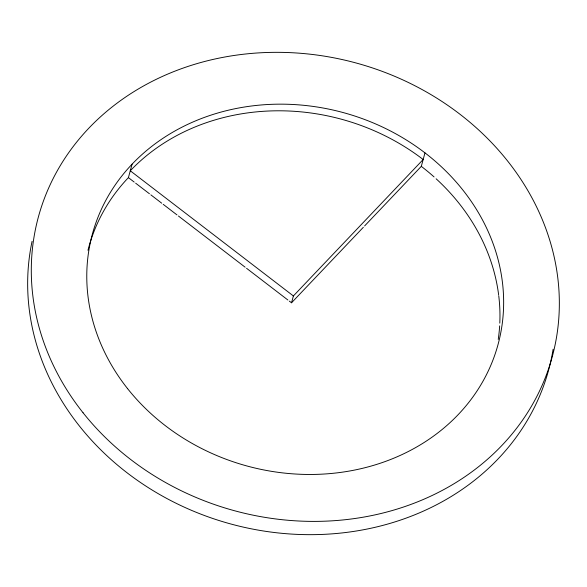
<?xml version="1.0" encoding="UTF-8"?>
<svg xmlns="http://www.w3.org/2000/svg" width="587" height="587" viewBox="0 0 587 587"><rect width="100%" height="100%" fill="white"/><g stroke="black" fill="none" stroke-linecap="round" stroke-linejoin="round"><path stroke-width="0.88" d="M87.977 250.267A210.212 183.144 15.3 0 1 128.406 177.626L132.09 164.147M289.347 301.124L291.519 302.789L293.39 295.951L423.168 159.51A210.212 183.144 15.3 0 0 130.277 170.78L293.39 295.951M364.6 225.958L421.297 166.356L424.981 152.877M291.519 302.789L363.338 227.286M128.406 177.626L134.203 182.073M135.656 183.188L149.428 193.754M150.874 194.869L161.748 203.212M163.201 204.327L176.973 214.893M178.426 216.009L245.124 267.188M246.569 268.303L287.894 300.008M553.101 349.258A266.271 231.982 15.3 0 1 249.086 528.366A266.271 231.982 15.3 0 1 32.08 241.286M421.297 166.356A210.212 183.144 15.3 0 1 434.072 176.929M436.119 178.786A210.212 183.144 15.3 0 1 498.627 294.821M498.737 295.723A210.212 183.144 15.3 0 1 499.801 323.151M499.654 325.888A210.212 183.144 15.3 0 1 498.238 339.425M83.061 412.764A266.271 231.982 15.3 0 0 537.435 395.278A266.271 231.982 15.3 0 0 265.449 52.551A266.271 231.982 15.3 0 0 83.061 412.764M127.636 388.704A210.212 183.144 15.3 0 0 486.352 374.902A210.212 183.144 15.3 0 0 271.634 104.332A210.212 183.144 15.3 0 0 127.636 388.704"/></g></svg>
